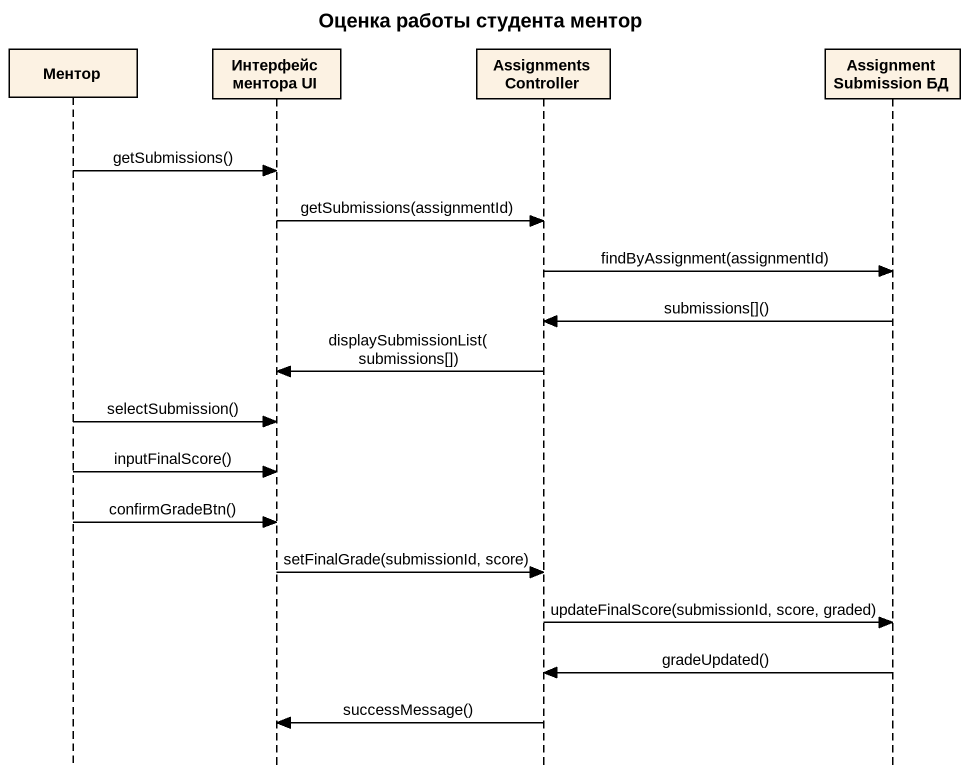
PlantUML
@startuml
title Оценка работы студента ментор
hide footbox
participant Ментор
participant "Интерфейс ментора UI" as Интерфейс_ментора_UI
participant AssignmentsController
participant "AssignmentSubmission БД" as AssignmentSubmission_БД

Ментор -> Интерфейс_ментора_UI : getSubmissions()
Интерфейс_ментора_UI -> AssignmentsController : getSubmissions(assignmentId)
AssignmentsController -> AssignmentSubmission_БД : findByAssignment(assignmentId)
AssignmentSubmission_БД -> AssignmentsController : submissions[]()
AssignmentsController -> Интерфейс_ментора_UI : displaySubmissionList(submissions[])
Ментор -> Интерфейс_ментора_UI : selectSubmission()
Ментор -> Интерфейс_ментора_UI : inputFinalScore()
Ментор -> Интерфейс_ментора_UI : confirmGradeBtn()
Интерфейс_ментора_UI -> AssignmentsController : setFinalGrade(submissionId, score)
AssignmentsController -> AssignmentSubmission_БД : updateFinalScore(submissionId, score, graded)
AssignmentSubmission_БД -> AssignmentsController : gradeUpdated()
AssignmentsController -> Интерфейс_ментора_UI : successMessage()
@enduml
